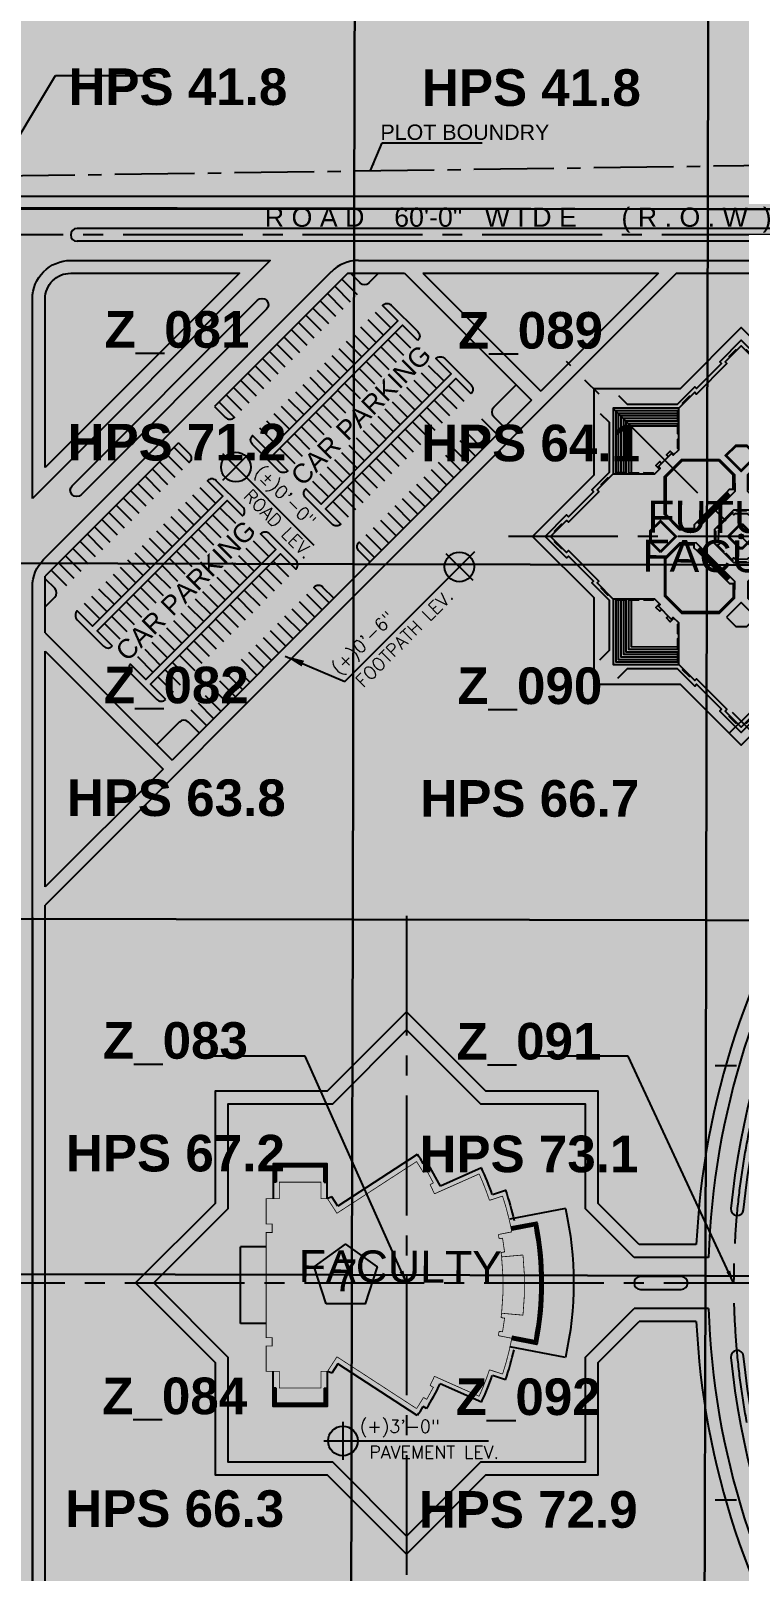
# Model space of a CAD drawing. Header units: inches. Extents: x -2144 to 56079, y -95222 to 39443.
# Drawn here: x 22667 to 29322, y 10994 to 25456 of the extents above; entities that cross this region are included whole.
import ezdxf
from ezdxf.enums import TextEntityAlignment as Align

# ---------------------------------------------------------------- set-up
doc = ezdxf.new("R2010")
doc.units = ezdxf.units.IN
doc.header["$LTSCALE"] = 250
doc.header["$MEASUREMENT"] = 0
doc.header["$PDMODE"] = 3
doc.linetypes.add('CENTER2', pattern=[1.125, 0.75, -0.125, 0.125, -0.125])
doc.layers.get('0').update_dxf_attribs({"color": 8, "linetype": 'CONTINUOUS', "true_color": 0x555555})
doc.layers.get('DEFPOINTS').update_dxf_attribs({"color": 8, "linetype": 'CONTINUOUS', "true_color": 0x555555})
for name, color, linetype, true_color in [('BOUNDARY', 8, 'CENTER2', 0x555555), ('BUILDING', 8, 'CONTINUOUS', 0x555555), ('GRID', 8, 'CENTER2', 0x555555), ('I D NUMBER', 8, 'CONTINUOUS', 0x555555), ('LEADER', 8, 'CONTINUOUS', 0x555555), ('LEVEL', 8, 'CONTINUOUS', 0x555555), ('PARKING', 8, 'CONTINUOUS', 0x555555), ('PATH', 8, 'CONTINUOUS', 0x555555), ('PLINTH', 8, 'CONTINUOUS', 0x555555), ('ROAD', 8, 'CONTINUOUS', 0x555555), ('STEP', 8, 'CONTINUOUS', 0x555555)]:
    doc.layers.add(name, color=color, linetype=linetype, true_color=true_color)
for name, color, linetype in [('CP08_HPS_HIGH', 30, 'Continuous'), ('CP08_HPS_MODERATE', 2, 'Continuous'), ('CP08_HPS_VERY_HIGH', 1, 'Continuous'), ('CP08_ZONE_LABELS', 7, 'Continuous')]:
    doc.layers.add(name, color=color, linetype=linetype)
doc.styles.add('ARIAL', font='arial.ttf')
doc.styles.add('ARIAL-B', font='arialbd.ttf')
doc.styles.add('ROMANS', font='romans.shx')
doc.dimstyles.new('SCALE-1800', dxfattribs={"dimtxt": 180, "dimasz": 72, "dimexe": 144, "dimexo": 36, "dimgap": 36, "dimtad": 1, "dimdec": 3, "dimlunit": 4, "dimtxsty": 'ROMANS', "dimblk1": 'DOT', "dimblk2": 'DOT', "dimsah": 1, "dimcen": 6, "dimdle": 36, "dimclrd": 256, "dimclre": 256, "dimclrt": 3, "dimazin": 3, "dimtfac": 0.56, "dimtdec": 3, "dimtmove": 2, "dimatfit": 3, "dimfxl": 36, "dimtzin": 13, "dimlwd": -1, "dimlwe": -1})

# ---------------------------------------------------------------- blocks, each defined once
blk = doc.blocks.new('FACILITY BUILDING')
at = {"layer": 'BUILDING', "color": 7}
for points in [[(-1266, 1204), (-1275, 1204), (-1275, 1114), (-1266, 1114)], [(-1204, 1266), (-1204, 1275), (-1114, 1275), (-1114, 1266)], [(-496, 1266), (-496, 1275), (-586, 1275), (-586, 1266)], [(-348, 1179), (-342, 1186), (-406, 1249), (-412, 1243)], [(-266, 1097), (-260, 1102), (-324, 1166), (-329, 1160)], [(266, 1097), (260, 1102), (324, 1166), (329, 1160)], [(348, 1179), (342, 1186), (406, 1249), (412, 1243)], [(496, 1266), (496, 1275), (586, 1275), (586, 1266)], [(1204, 1266), (1204, 1275), (1114, 1275), (1114, 1266)], [(1266, 1204), (1275, 1204), (1275, 1114), (1266, 1114)], [(-167, 998), (-162, 1004), (-225, 1068), (-231, 1062)], [(-96, 990), (-96, 1038), (-45, 1038), (-45, 1014)], [(96, 990), (96, 1038), (45, 1038), (45, 1014)], [(167, 998), (162, 1004), (225, 1068), (231, 1062)], [(-1266, 496), (-1275, 496), (-1275, 586), (-1266, 586)], [(1266, 496), (1275, 496), (1275, 586), (1266, 586)], [(-1243, 412), (-1249, 406), (-1186, 342), (-1179, 348)], [(-1160, 329), (-1167, 323), (-1103, 259), (-1097, 266)], [(1157, 326), (1164, 320), (1100, 256), (1094, 263)], [(1251, 420), (1258, 414), (1194, 350), (1188, 357)], [(-1062, 231), (-1068, 225), (-1004, 162), (-998, 167)], [(-207, 144), (-201, 137), (-137, 201), (-143, 207)], [(-103, 224), (-103, 215), (-14, 215), (-14, 224)], [(13, 224), (13, 215), (103, 215), (103, 224)], [(207, 144), (201, 137), (137, 201), (143, 207)], [(1062, 231), (1068, 225), (1004, 162), (998, 167)], [(-990, 96), (-1038, 96), (-1038, 45), (-1014, 45)], [(-224, 104), (-215, 104), (-215, 13), (-224, 13)], [(224, 104), (215, 104), (215, 13), (224, 13)], [(990, 96), (1038, 96), (1038, 45), (1014, 45)], [(-990, -96), (-1038, -96), (-1038, -45), (-1014, -45)], [(-224, -14), (-215, -14), (-215, -104), (-224, -104)], [(-207, -144), (-201, -137), (-137, -201), (-143, -207)], [(207, -144), (201, -137), (137, -201), (143, -207)], [(224, -14), (215, -14), (215, -104), (224, -104)], [(990, -96), (1038, -96), (1038, -45), (1014, -45)], [(-1160, -329), (-1167, -323), (-1103, -259), (-1097, -266)], [(-1062, -231), (-1068, -225), (-1004, -162), (-998, -167)], [(-103, -224), (-103, -215), (-14, -215), (-14, -224)], [(13, -224), (13, -215), (103, -215), (103, -224)], [(1062, -231), (1068, -225), (1004, -162), (998, -167)], [(1160, -329), (1167, -323), (1103, -259), (1097, -266)], [(-1249, -418), (-1255, -412), (-1186, -342), (-1179, -348)], [(1243, -412), (1249, -406), (1186, -342), (1179, -348)], [(-1266, -496), (-1275, -496), (-1275, -586), (-1266, -586)], [(1266, -496), (1275, -496), (1275, -586), (1266, -586)], [(-167, -998), (-162, -1004), (-225, -1068), (-231, -1062)], [(-96, -990), (-96, -1038), (-45, -1038), (-45, -1014)], [(96, -990), (96, -1038), (45, -1038), (45, -1014)], [(167, -998), (162, -1004), (225, -1068), (231, -1062)], [(-1266, -1204), (-1275, -1204), (-1275, -1114), (-1266, -1114)], [(-266, -1097), (-260, -1102), (-324, -1166), (-329, -1160)], [(266, -1097), (260, -1102), (324, -1166), (329, -1160)], [(1266, -1204), (1275, -1204), (1275, -1114), (1266, -1114)], [(-1204, -1266), (-1204, -1275), (-1114, -1275), (-1114, -1266)], [(-496, -1266), (-496, -1275), (-586, -1275), (-586, -1266)], [(-348, -1179), (-342, -1186), (-406, -1249), (-412, -1243)], [(348, -1179), (342, -1186), (406, -1249), (412, -1243)], [(496, -1266), (496, -1275), (586, -1275), (586, -1266)], [(1204, -1266), (1204, -1275), (1114, -1275), (1114, -1266)]]:
    blk.add_lwpolyline(points, dxfattribs=at)
at = {"layer": 'BUILDING'}
for points in [[(-1266, 1266), (-1053, 1266), (-1053, 1242), (-648, 1242), (-648, 1266), (-435, 1266), (-159, 990), (-87, 990), (-87, 1014), (87, 1014), (87, 990), (159, 990), (435, 1266), (648, 1266), (648, 1242), (1053, 1242), (1053, 1266), (1266, 1266), (1266, 1053), (1242, 1053), (1242, 648), (1266, 648), (1266, 435), (990, 159), (990, 87), (1014, 87), (1014, -87), (990, -87), (990, -159), (1266, -435), (1266, -648), (1242, -648), (1242, -1053), (1266, -1053), (1266, -1266), (1053, -1266), (1053, -1242), (648, -1242), (648, -1266), (435, -1266), (159, -990), (87, -990), (87, -1014), (-87, -1014), (-87, -990), (-159, -990), (-435, -1266), (-648, -1266), (-648, -1242), (-1053, -1242), (-1053, -1266), (-1266, -1266), (-1266, -1053), (-1242, -1053), (-1242, -648), (-1266, -648), (-1266, -435), (-990, -159), (-990, -87), (-1014, -87), (-1014, 87), (-990, 87), (-990, 159), (-1266, 435), (-1266, 648), (-1242, 648), (-1242, 1053), (-1266, 1053)], [(-366, 655), (-366, 454), (-255, 342), (255, 342), (366, 454), (366, 655), (113, 908), (-113, 908)], [(-655, 366), (-454, 366), (-342, 255), (-342, -255), (-454, -366), (-655, -366), (-908, -113), (-908, 113)], [(655, 366), (454, 366), (342, 255), (342, -255), (454, -366), (655, -366), (908, -113), (908, 113)], [(-366, -655), (-366, -454), (-255, -342), (255, -342), (366, -454), (366, -655), (113, -908), (-113, -908)]]:
    blk.add_lwpolyline(points, close=True, dxfattribs=at)
at = {"layer": 'BUILDING', "color": 3}
for points in [[(-634, 439), (-634, 561), (-561, 634), (-439, 634), (-439, 439)], [(634, 439), (634, 561), (561, 634), (439, 634), (439, 439)], [(-643, -430), (-643, -565), (-565, -643), (-430, -643), (-430, -430)], [(643, -430), (643, -565), (565, -643), (430, -643), (430, -430)], [(-634, -439), (-634, -561), (-561, -634), (-439, -634), (-439, -439)], [(634, -439), (634, -561), (561, -634), (439, -634), (439, -439)]]:
    blk.add_lwpolyline(points, close=True, dxfattribs=at)
at = {"layer": 'BUILDING', "color": 6}
blk.add_lwpolyline([(-127, 224), (127, 224), (224, 127), (224, -127), (127, -224), (-127, -224), (-224, -127), (-224, 127)], close=True, dxfattribs=at)
at = {"layer": 'BUILDING', "color": 9}
for points in [[(-73, 91), (73, 91), (92, 72), (92, -72), (73, -91), (-73, -91), (-92, -72), (-92, 72)], [(-69, 82), (69, 82), (83, 69), (83, -69), (69, -82), (-69, -82), (-83, -69), (-83, 69)], [(-14, 14), (-7, 14), (0, 21), (7, 14), (14, 14), (14, 7), (21, 0), (14, -7), (14, -14), (7, -14), (0, -21), (-7, -14), (-14, -14), (-14, -7), (-21, 0), (-14, 7)], [(-4, 4), (-2, 4), (0, 6), (2, 4), (4, 4), (4, 2), (6, 0), (4, -2), (4, -4), (2, -4), (0, -6), (-2, -4), (-4, -4), (-4, -2), (-6, 0), (-4, 2)]]:
    blk.add_lwpolyline(points, close=True, dxfattribs=at)
at = {"layer": 'DEFPOINTS'}
for p, q in [((-1228, 1381), (-1228, 1103)), ((1228, 1381), (1228, 1111)), ((-1381, 1228), (-1086, 1228)), ((1386, 1228), (1101, 1228))]:
    blk.add_line(p, q, dxfattribs=at)
for p in [(-1228, 1228), (1228, 1228), (0, 0)]:
    blk.add_point(p, dxfattribs=at)
at = {"layer": 'PLINTH'}
for points in [[(-1760, 120), (-1632, 120), (-1302, 450), (-1302, 684), (-1278, 684), (-1278, 1017), (-1302, 1017), (-1302, 1302), (-1017, 1302), (-1017, 1278), (-684, 1278), (-684, 1302), (-450, 1302), (-120, 1632), (-120, 1748)], [(1760, 120), (1632, 120), (1302, 450), (1302, 684), (1278, 684), (1278, 1017), (1302, 1017), (1302, 1302), (1017, 1302), (1017, 1278), (684, 1278), (684, 1302), (450, 1302), (120, 1632), (120, 1748)], [(260, 366), (353, 459), (353, 649), (108, 894), (-108, 894), (-353, 649), (-353, 459), (-260, 366)], [(-366, -260), (-459, -353), (-649, -353), (-894, -108), (-894, 108), (-649, 353), (-459, 353), (-366, 260)], [(366, 260), (459, 353), (649, 353), (894, 108), (894, -108), (649, -353), (459, -353), (366, -260)], [(-1760, -120), (-1632, -120), (-1302, -450), (-1302, -684), (-1278, -684), (-1278, -1017), (-1302, -1017), (-1302, -1302), (-1017, -1302), (-1017, -1278), (-684, -1278), (-684, -1302), (-450, -1302), (-120, -1632), (-120, -1748)], [(1760, -120), (1632, -120), (1302, -450), (1302, -684), (1278, -684), (1278, -1017), (1302, -1017), (1302, -1302), (1017, -1302), (1017, -1278), (684, -1278), (684, -1302), (450, -1302), (120, -1632), (120, -1748)], [(-260, -366), (-353, -459), (-353, -649), (-108, -894), (108, -894), (353, -649), (353, -459), (260, -366)]]:
    blk.add_lwpolyline(points, dxfattribs=at)
at = {"layer": 'STEP'}
for p, q in [((196, 390), (-197, 390)), ((196, 378), (-197, 378)), ((196, 366), (-197, 366)), ((196, 354), (-197, 354)), ((-390, -197), (-390, 196)), ((-378, -197), (-378, 196)), ((-366, -197), (-366, 196)), ((-354, -197), (-354, 196)), ((354, -197), (354, 196)), ((366, -197), (366, 196)), ((378, -197), (378, 196)), ((390, -197), (390, 196)), ((196, -354), (-197, -354)), ((196, -366), (-197, -366)), ((196, -378), (-197, -378)), ((196, -390), (-197, -390))]:
    blk.add_line(p, q, dxfattribs=at)
for points in [[(-435, 1266), (0, 1701), (435, 1266)], [(-418, 1249), (0, 1667), (418, 1249)], [(-395, 1238), (0, 1633), (395, 1238)], [(-378, 1221), (0, 1599), (378, 1221)], [(-361, 1204), (0, 1565), (361, 1204)], [(-344, 1187), (0, 1531), (344, 1187)], [(-333, 1164), (0, 1497), (333, 1164)], [(-311, 1153), (0, 1463), (311, 1153)], [(-1266, -435), (-1701, 0), (-1266, 435)], [(1266, -435), (1701, 0), (1266, 435)], [(-1255, -412), (-1667, 0), (-1249, 418)], [(-1238, -395), (-1633, 0), (-1238, 395)], [(-1221, -378), (-1599, 0), (-1221, 378)], [(-1204, -361), (-1565, 0), (-1204, 361)], [(-1187, -344), (-1531, 0), (-1187, 344)], [(-1164, -333), (-1497, 0), (-1164, 333)], [(-1154, -310), (-1463, 0), (-1154, 310)], [(-197, 342), (-197, 390), (-236, 390), (-269, 357)], [(196, 342), (196, 390), (236, 390), (269, 357)], [(1154, -310), (1463, 0), (1154, 310)], [(1164, -333), (1497, 0), (1164, 333)], [(1187, -344), (1531, 0), (1181, 350)], [(1204, -361), (1565, 0), (1204, 361)], [(1221, -378), (1599, 0), (1221, 378)], [(1238, -395), (1633, 0), (1238, 395)], [(1249, -418), (1667, 0), (1255, 412)], [(-342, 196), (-390, 196), (-390, 236), (-357, 269)], [(-95, 215), (-95, 191), (-113, 191), (-191, 114), (-191, 95), (-215, 95)], [(95, 215), (95, 191), (113, 191), (191, 114), (191, 95), (215, 95)], [(342, 196), (390, 196), (390, 236), (357, 269)], [(-95, -215), (-95, -191), (-113, -191), (-191, -114), (-191, -95), (-215, -95)], [(95, -215), (95, -191), (113, -191), (191, -114), (191, -95), (215, -95)], [(-342, -197), (-390, -197), (-390, -236), (-357, -269)], [(342, -197), (390, -197), (390, -236), (357, -269)], [(-197, -342), (-197, -390), (-236, -390), (-269, -357)], [(196, -342), (196, -390), (236, -390), (269, -357)], [(-311, -1153), (0, -1463), (311, -1153)], [(-435, -1266), (0, -1701), (435, -1266)], [(-418, -1249), (0, -1667), (418, -1249)], [(-395, -1238), (0, -1633), (395, -1238)], [(-378, -1221), (0, -1599), (378, -1221)], [(-361, -1204), (0, -1565), (361, -1204)], [(-344, -1187), (0, -1531), (344, -1187)], [(-333, -1164), (0, -1497), (333, -1164)]]:
    blk.add_lwpolyline(points, dxfattribs=at)
blk = doc.blocks.new('_DOT')
at = {"color": 0, "linetype": 'ByBlock'}
blk.add_line((-0.5, 0), (-1, 0), dxfattribs=at)
at = {"color": 0, "linetype": 'ByBlock', "const_width": 0.5}
blk.add_lwpolyline([(-0.25, 0, 1), (0.25, 0, 1)], format="xyb", close=True, dxfattribs=at)

msp = doc.modelspace()

# ---------------------------------------------------------------- hatches: boundary and pattern name
at = {"layer": 'CP08_HPS_HIGH', "transparency": 33554482}
h = msp.add_hatch(color=30, dxfattribs=at)
h.dxf.hatch_style = 1
h.paths.add_polyline_path([(22384, 23795), (22377, 20458), (25698, 20450), (25705, 23788), (22384, 23795)])
h = msp.add_hatch(color=30, dxfattribs=at)
h.dxf.hatch_style = 1
h.paths.add_polyline_path([(25705, 23788), (25698, 20450), (29019, 20443), (29027, 23780), (25705, 23788)])
h = msp.add_hatch(color=30, dxfattribs=at)
h.dxf.hatch_style = 1
h.paths.add_polyline_path([(29027, 23780), (29019, 20443), (32340, 20435), (32348, 23773), (29027, 23780)])
h = msp.add_hatch(color=30, dxfattribs=at)
h.dxf.hatch_style = 1
h.paths.add_polyline_path([(22377, 20458), (22369, 17120), (25691, 17113), (25698, 20450), (22377, 20458)])
h = msp.add_hatch(color=30, dxfattribs=at)
h.dxf.hatch_style = 1
h.paths.add_polyline_path([(25698, 20450), (25691, 17113), (29012, 17106), (29019, 20443), (25698, 20450)])
h = msp.add_hatch(color=30, dxfattribs=at)
h.dxf.hatch_style = 1
h.paths.add_polyline_path([(29019, 20443), (29012, 17106), (32333, 17098), (32340, 20435), (29019, 20443)])
h = msp.add_hatch(color=30, dxfattribs=at)
h.dxf.hatch_style = 1
h.paths.add_polyline_path([(22369, 17120), (22362, 13783), (25683, 13776), (25691, 17113), (22369, 17120)])
h = msp.add_hatch(color=30, dxfattribs=at)
h.dxf.hatch_style = 1
h.paths.add_polyline_path([(25691, 17113), (25683, 13776), (29004, 13768), (29012, 17106), (25691, 17113)])
h = msp.add_hatch(color=30, dxfattribs=at)
h.dxf.hatch_style = 1
h.paths.add_polyline_path([(22362, 13783), (22354, 10446), (25676, 10438), (25683, 13776), (22362, 13783)])
h = msp.add_hatch(color=30, dxfattribs=at)
h.dxf.hatch_style = 1
h.paths.add_polyline_path([(25683, 13776), (25676, 10438), (28997, 10431), (29004, 13768), (25683, 13776)])
at = {"layer": 'CP08_HPS_MODERATE', "transparency": 33554482}
h = msp.add_hatch(color=2, dxfattribs=at)
h.dxf.hatch_style = 1
h.paths.add_polyline_path([(22392, 27132), (22384, 23795), (25705, 23788), (25713, 27125), (22392, 27132)])
h = msp.add_hatch(color=2, dxfattribs=at)
h.dxf.hatch_style = 1
h.paths.add_polyline_path([(25713, 27125), (25705, 23788), (29027, 23780), (29034, 27117), (25713, 27125)])
h = msp.add_hatch(color=2, dxfattribs=at)
h.dxf.hatch_style = 1
h.paths.add_polyline_path([(29034, 27117), (29027, 23780), (32348, 23773), (32355, 27110), (29034, 27117)])
at = {"layer": 'CP08_HPS_VERY_HIGH', "transparency": 33554482}
h = msp.add_hatch(color=1, dxfattribs=at)
h.dxf.hatch_style = 1
h.paths.add_polyline_path([(29012, 17106), (29004, 13768), (32325, 13761), (32333, 17098), (29012, 17106)])
h = msp.add_hatch(color=1, dxfattribs=at)
h.dxf.hatch_style = 1
h.paths.add_polyline_path([(29004, 13768), (28997, 10431), (32318, 10424), (32325, 13761), (29004, 13768)])
at = {"layer": 'LEVEL', "true_color": 0x555555}
h = msp.add_hatch(color=256, dxfattribs=at)
h.paths.add_polyline_path([(24692, 21262, 0.414214), (24692, 21458), (24594, 21360)])
h.paths.add_polyline_path([(24594, 21360), (24496, 21458, 0.414214), (24496, 21262)])
h = msp.add_hatch(color=256, dxfattribs=at)
h.paths.add_polyline_path([(26595, 20325, -0.414214), (26595, 20521), (26693, 20423)])
h.paths.add_polyline_path([(26693, 20423), (26791, 20521, -0.414214), (26791, 20325)])
h = msp.add_hatch(color=256, dxfattribs=at)
h.paths.add_polyline_path([(25738, 12217, 0.414214), (25599, 12356), (25599, 12217)])
h.paths.add_polyline_path([(25599, 12217), (25461, 12217, 0.414214), (25599, 12079)])

# ---------------------------------------------------------------- linework, layer by layer
at = {"true_color": 0x555555}
for p, q in [((24878, 14041), (24638, 14041)), ((24638, 13321), (24638, 14041)), ((28919, 14060), (28383, 14060)), ((24878, 13321), (24638, 13321)), ((28919, 13340), (28383, 13340))]:
    msp.add_line(p, q, dxfattribs=at)
msp.add_arc((36350, 13700), 7440, 182.7735, 213.634, dxfattribs=at)
at = {"layer": 'BOUNDARY', "ltscale": 4, "true_color": 0x555555}
msp.add_line((22331, 24093), (39236, 24328), dxfattribs=at)
at = {"layer": 'BUILDING', "true_color": 0x555555, "const_width": 7.2}
for points in [[(25543, 13007), (25455, 12871), (25394, 12871), (25394, 12714), (25002, 12714), (25002, 12871), (24878, 12871), (24878, 13108), (24935, 13108), (24935, 13187), (24878, 13187), (24878, 14174), (24935, 14174), (24935, 14253), (24878, 14253), (24878, 14491), (25002, 14491), (25002, 14647), (25394, 14647), (25394, 14491), (25455, 14491), (25543, 14355), (26291, 14840), (26291, 14840, -0.013001), (26355, 14737), (26387, 14754), (26449, 14640), (26418, 14623, -0.010986), (26459, 14537), (26879, 14724, -0.026214), (26976, 14476), (27099, 14516, -0.032515), (27186, 14180), (27059, 14155, -0.017943), (27066, 14115), (27099, 14120), (27118, 13991), (27085, 13987, -0.013997), (27090, 13945, -0.051572), (27090, 13416), (27090, 13416), (27090, 13416, 0.000914), (27085, 13375), (27118, 13370), (27099, 13242), (27066, 13246, -0.003107), (27059, 13206), (27186, 13181, -0.032515), (27099, 12845), (26976, 12885, -0.02612), (26879, 12637), (26459, 12824, -0.008738), (26418, 12738), (26449, 12721), (26387, 12608), (26356, 12625), (26356, 12625, -0.01315), (26291, 12521), (25543, 13007)], [(27090, 13945), (27291, 13963, -0.051558), (27291, 13398), (27090, 13416)]]:
    msp.add_lwpolyline(points, format="xyb", dxfattribs=at)
at = {"layer": 'CP08_HPS_HIGH', "color": 30}
for points in [[(22384, 23795), (22377, 20458), (25698, 20450), (25705, 23788), (22384, 23795)], [(25705, 23788), (25698, 20450), (29019, 20443), (29027, 23780), (25705, 23788)], [(29027, 23780), (29019, 20443), (32340, 20435), (32348, 23773), (29027, 23780)], [(22377, 20458), (22369, 17120), (25691, 17113), (25698, 20450), (22377, 20458)], [(25698, 20450), (25691, 17113), (29012, 17106), (29019, 20443), (25698, 20450)], [(29019, 20443), (29012, 17106), (32333, 17098), (32340, 20435), (29019, 20443)], [(22369, 17120), (22362, 13783), (25683, 13776), (25691, 17113), (22369, 17120)], [(25691, 17113), (25683, 13776), (29004, 13768), (29012, 17106), (25691, 17113)], [(22362, 13783), (22354, 10446), (25676, 10438), (25683, 13776), (22362, 13783)], [(25683, 13776), (25676, 10438), (28997, 10431), (29004, 13768), (25683, 13776)]]:
    msp.add_lwpolyline(points, close=True, dxfattribs=at)
at = {"layer": 'CP08_HPS_MODERATE', "color": 2}
for points in [[(22392, 27132), (22384, 23795), (25705, 23788), (25713, 27125), (22392, 27132)], [(25713, 27125), (25705, 23788), (29027, 23780), (29034, 27117), (25713, 27125)], [(29034, 27117), (29027, 23780), (32348, 23773), (32355, 27110), (29034, 27117)]]:
    msp.add_lwpolyline(points, close=True, dxfattribs=at)
at = {"layer": 'CP08_HPS_VERY_HIGH', "color": 1}
for points in [[(29012, 17106), (29004, 13768), (32325, 13761), (32333, 17098), (29012, 17106)], [(29004, 13768), (28997, 10431), (32318, 10424), (32325, 13761), (29004, 13768)]]:
    msp.add_lwpolyline(points, close=True, dxfattribs=at)
at = {"layer": 'GRID', "ltscale": 6, "true_color": 0x555555}
for p, q in [((39846, 23540), (-1761, 23540)), ((43253, 6797), (27700, 22350)), ((31557, 20709), (27155, 20709)), ((26198, 17147), (26198, 10471)), ((34359, 15740), (29096, 15740)), ((-1762, 13700), (56079, 13700)), ((34359, 11660), (29096, 11660))]:
    msp.add_line(p, q, dxfattribs=at)
msp.add_arc((36350, 13700), 7080, 45, 315, dxfattribs=at)
at = {"layer": 'LEADER', "true_color": 0x555555}
msp.add_lwpolyline([(25441, 13503), (25328, 13851), (25624, 14066), (25920, 13851), (25807, 13503)], close=True, dxfattribs=at)
at = {"layer": 'LEVEL', "true_color": 0x555555}
for p, q in [((24720, 21486), (24468, 21234)), ((24468, 21486), (25326, 20628)), ((26567, 20549), (26819, 20297)), ((25599, 12396), (25599, 12039)), ((25421, 12217), (26966, 12217))]:
    msp.add_line(p, q, dxfattribs=at)
for centre in [(24594, 21360), (26693, 20423), (25599, 12217)]:
    msp.add_circle(centre, 139, dxfattribs=at)
at = {"layer": 'PARKING', "true_color": 0x555555}
for p, q in [((25522, 23057), (25666, 22912)), ((25590, 23125), (25734, 22980)), ((25318, 22853), (25463, 22709)), ((25386, 22921), (25531, 22777)), ((25454, 22989), (25598, 22844)), ((25183, 22717), (25327, 22573)), ((25250, 22785), (25395, 22641)), ((25980, 22598), (25836, 22743)), ((26048, 22666), (25904, 22811)), ((25047, 22581), (25191, 22437)), ((25115, 22649), (25259, 22505)), ((25844, 22463), (25700, 22607)), ((25912, 22531), (25768, 22675)), ((26091, 22624), (26235, 22480)), ((24911, 22446), (25055, 22301)), ((24979, 22514), (25123, 22369)), ((25709, 22327), (25564, 22471)), ((25777, 22395), (25632, 22539)), ((25887, 22420), (26031, 22276)), ((25955, 22488), (26099, 22344)), ((26023, 22556), (26167, 22412)), ((24775, 22310), (24920, 22166)), ((24843, 22378), (24987, 22234)), ((25573, 22191), (25429, 22335)), ((25641, 22259), (25497, 22403)), ((25751, 22284), (25895, 22140)), ((25819, 22352), (25963, 22208)), ((26549, 22166), (26404, 22310)), ((24640, 22174), (24784, 22030)), ((24707, 22242), (24852, 22098)), ((25369, 21987), (25225, 22132)), ((25437, 22055), (25293, 22200)), ((25505, 22123), (25361, 22267)), ((25615, 22149), (25760, 22004)), ((25683, 22217), (25827, 22072)), ((26413, 22030), (26269, 22174)), ((26481, 22098), (26337, 22242)), ((24504, 22038), (24648, 21894)), ((24572, 22106), (24716, 21962)), ((25234, 21852), (25089, 21996)), ((25301, 21920), (25157, 22064)), ((25480, 22013), (25624, 21869)), ((25547, 22081), (25692, 21937)), ((26277, 21894), (26133, 22038)), ((26345, 21962), (26201, 22106)), ((26455, 21987), (26600, 21843)), ((26523, 22055), (26668, 21911)), ((26591, 22123), (26735, 21979)), ((25098, 21716), (24954, 21860)), ((25166, 21784), (25021, 21928)), ((25344, 21877), (25488, 21733)), ((25412, 21945), (25556, 21801)), ((26141, 21758), (25997, 21903)), ((26209, 21826), (26065, 21971)), ((26320, 21852), (26464, 21707)), ((26388, 21920), (26532, 21775)), ((24962, 21580), (24818, 21724)), ((25030, 21648), (24886, 21792)), ((25208, 21741), (25352, 21597)), ((25276, 21809), (25420, 21665)), ((25938, 21555), (25794, 21699)), ((26006, 21623), (25861, 21767)), ((26074, 21690), (25929, 21835)), ((26184, 21716), (26328, 21572)), ((26252, 21784), (26396, 21640)), ((26981, 21597), (26837, 21741)), ((27049, 21665), (26905, 21809)), ((25072, 21606), (25217, 21461)), ((25140, 21674), (25284, 21529)), ((25802, 21419), (25658, 21563)), ((25870, 21487), (25726, 21631)), ((26048, 21580), (26192, 21436)), ((26116, 21648), (26260, 21504)), ((26846, 21461), (26701, 21606)), ((26914, 21529), (26769, 21674)), ((23876, 21410), (24020, 21266)), ((23944, 21478), (24088, 21334)), ((25004, 21538), (25149, 21394)), ((25666, 21283), (25522, 21427)), ((25734, 21351), (25590, 21495)), ((25912, 21444), (26057, 21300)), ((25980, 21512), (26124, 21368)), ((26710, 21326), (26566, 21470)), ((26778, 21394), (26634, 21538)), ((23740, 21275), (23884, 21130)), ((23808, 21343), (23952, 21198)), ((25531, 21147), (25386, 21292)), ((25598, 21215), (25454, 21360)), ((25777, 21309), (25921, 21164)), ((25844, 21377), (25989, 21232)), ((26506, 21122), (26362, 21266)), ((26574, 21190), (26430, 21334)), ((26642, 21258), (26498, 21402)), ((23604, 21139), (23749, 20995)), ((23672, 21207), (23816, 21063)), ((24402, 21020), (24258, 21164)), ((25463, 21080), (25318, 21224)), ((25641, 21173), (25785, 21029)), ((25709, 21241), (25853, 21097)), ((26371, 20986), (26226, 21130)), ((26438, 21054), (26294, 21198)), ((23469, 21003), (23613, 20859)), ((23536, 21071), (23681, 20927)), ((24266, 20884), (24122, 21029)), ((24334, 20952), (24190, 21097)), ((24444, 20978), (24589, 20833)), ((25505, 21037), (25649, 20893)), ((25573, 21105), (25717, 20961)), ((26235, 20850), (26091, 20995)), ((26303, 20918), (26158, 21063)), ((23333, 20867), (23477, 20723)), ((23401, 20935), (23545, 20791)), ((24063, 20681), (23918, 20825)), ((24130, 20749), (23986, 20893)), ((24198, 20817), (24054, 20961)), ((24309, 20842), (24453, 20698)), ((24377, 20910), (24521, 20766)), ((26099, 20715), (25955, 20859)), ((26167, 20783), (26023, 20927)), ((23197, 20732), (23341, 20587)), ((23265, 20800), (23409, 20655)), ((23927, 20545), (23783, 20689)), ((23995, 20613), (23850, 20757)), ((24173, 20706), (24317, 20562)), ((24241, 20774), (24385, 20630)), ((25963, 20579), (25819, 20723)), ((26031, 20647), (25887, 20791)), ((23061, 20596), (23206, 20452)), ((23129, 20664), (23273, 20520)), ((23791, 20409), (23647, 20553)), ((23859, 20477), (23715, 20621)), ((24037, 20570), (24181, 20426)), ((24105, 20638), (24249, 20494)), ((24835, 20452), (24690, 20596)), ((24903, 20520), (24758, 20664)), ((22858, 20392), (23002, 20248)), ((22926, 20460), (23070, 20316)), ((22993, 20528), (23138, 20384)), ((23655, 20273), (23511, 20418)), ((23723, 20341), (23579, 20486)), ((23901, 20435), (24046, 20290)), ((23969, 20503), (24113, 20358)), ((24631, 20248), (24487, 20392)), ((24699, 20316), (24555, 20460)), ((24767, 20384), (24623, 20528)), ((24877, 20409), (25021, 20265)), ((24945, 20477), (25089, 20333)), ((23519, 20138), (23375, 20282)), ((23587, 20206), (23443, 20350)), ((23766, 20299), (23910, 20155)), ((23833, 20367), (23978, 20223)), ((24495, 20112), (24351, 20256)), ((24563, 20180), (24419, 20324)), ((24741, 20273), (24886, 20129)), ((24809, 20341), (24954, 20197)), ((23384, 20002), (23239, 20146)), ((23452, 20070), (23307, 20214)), ((23630, 20163), (23774, 20019)), ((23698, 20231), (23842, 20087)), ((24360, 19976), (24215, 20121)), ((24427, 20044), (24283, 20189)), ((24606, 20138), (24750, 19993)), ((24673, 20206), (24818, 20061)), ((25403, 20019), (25259, 20163)), ((23316, 19934), (23172, 20078)), ((23426, 19959), (23570, 19815)), ((23494, 20027), (23638, 19883)), ((23562, 20095), (23706, 19951)), ((24224, 19841), (24080, 19985)), ((24292, 19909), (24147, 20053)), ((24470, 20002), (24614, 19858)), ((24538, 20070), (24682, 19926)), ((25200, 19815), (25055, 19959)), ((25267, 19883), (25123, 20027)), ((25335, 19951), (25191, 20095)), ((23358, 19892), (23503, 19747)), ((24088, 19705), (23944, 19849)), ((24156, 19773), (24012, 19917)), ((24334, 19866), (24478, 19722)), ((24402, 19934), (24546, 19790)), ((25064, 19679), (24920, 19824)), ((25132, 19747), (24987, 19892)), ((23952, 19569), (23808, 19713)), ((24020, 19637), (23876, 19781)), ((24198, 19730), (24343, 19586)), ((24266, 19798), (24410, 19654)), ((24928, 19544), (24784, 19688)), ((24996, 19612), (24852, 19756)), ((23816, 19433), (23672, 19578)), ((23884, 19501), (23740, 19646)), ((23995, 19527), (24139, 19382)), ((24063, 19595), (24207, 19450)), ((24130, 19663), (24275, 19518)), ((24792, 19408), (24648, 19552)), ((24860, 19476), (24716, 19620)), ((23859, 19391), (24003, 19247)), ((23927, 19459), (24071, 19315)), ((24657, 19272), (24512, 19416)), ((24724, 19340), (24580, 19484)), ((24521, 19136), (24377, 19281)), ((24589, 19204), (24444, 19349)), ((24385, 19001), (24241, 19145)), ((24453, 19069), (24309, 19213)), ((24317, 18933), (24173, 19077))]:
    msp.add_line(p, q, dxfattribs=at)
at = {"layer": 'PATH', "true_color": 0x555555}
for p, q in [((39371, 23900), (22336, 23900)), ((28734, 23180), (22802, 17248)), ((25646, 23180), (24393, 21928)), ((25646, 23180), (26179, 23180)), ((25646, 23180), (26009, 23180)), ((25670, 23180), (25760, 23091)), ((25844, 23091), (25934, 23180)), ((26179, 23180), (27372, 21987)), ((26349, 23180), (27457, 22072)), ((26349, 23180), (28565, 23180)), ((28565, 23180), (27457, 22072)), ((28734, 23180), (35750, 23180)), ((27015, 21920), (27228, 22132)), ((27372, 21987), (23995, 18610)), ((27117, 21733), (27015, 21835)), ((24054, 21589), (22802, 20336)), ((22802, 19803), (22802, 20336)), ((22802, 20312), (22892, 20223)), ((22892, 20138), (22802, 20048)), ((22802, 19803), (23995, 18610)), ((22802, 17418), (22802, 19633)), ((22802, 19633), (23910, 18525)), ((24063, 18967), (23850, 18755)), ((24249, 18865), (24147, 18967)), ((23910, 18525), (22802, 17418)), ((22802, 9640), (22802, 17248))]:
    msp.add_line(p, q, dxfattribs=at)
msp.add_lwpolyline([(22802, 21355), (22802, 22940, -0.414214), (23042, 23180), (24627, 23180)], format="xyb", close=True, dxfattribs=at)
for points in [[(26303, 22548), (26158, 22692), (24937, 21470), (25081, 21326, -0.414214), (24996, 21326), (24750, 21572, -0.414214), (24750, 21657), (24894, 21512), (26116, 22734), (25972, 22878, -0.414214), (26057, 22878), (26303, 22632, -0.414214), (26303, 22548, 0.414214)], [(26803, 22047), (26659, 22191), (25437, 20969), (25581, 20825, -0.414214), (25497, 20825), (25250, 21071, -0.414214), (25250, 21156), (25395, 21012), (26617, 22234), (26472, 22378, -0.414214), (26557, 22378), (26803, 22132, -0.414214), (26803, 22047, 0.414214)], [(24393, 21928), (24495, 21826, 0.414214), (24580, 21826), (24436, 21971)], [(24054, 21589), (24156, 21487, -0.414214), (24156, 21402), (24012, 21546)], [(23435, 19679), (23290, 19824), (24512, 21046), (24657, 20901, 0.414214), (24657, 20986), (24410, 21232, 0.414214), (24326, 21232), (24470, 21088), (23248, 19866), (23104, 20010, 0.414214), (23104, 19926), (23350, 19679, 0.414214), (23435, 19679, -0.414214)], [(23935, 19179), (23791, 19323), (25013, 20545), (25157, 20401, 0.414214), (25157, 20486), (24911, 20732, 0.414214), (24826, 20732), (24970, 20587), (23749, 19366), (23604, 19510, 0.414214), (23604, 19425), (23850, 19179, 0.414214), (23935, 19179, -0.414214)], [(25853, 20469), (25751, 20570, -0.414214), (25751, 20655), (25895, 20511)], [(25514, 20129), (25412, 20231, 0.414214), (25327, 20231), (25471, 20087)]]:
    msp.add_lwpolyline(points, format="xyb", dxfattribs=at)
msp.add_lwpolyline([(30727, 19323), (30727, 20135), (31301, 20709), (30727, 21283), (30727, 22095), (29915, 22095), (29341, 22669), (28767, 22095), (27955, 22095), (27955, 21283), (27381, 20709), (27955, 20135), (27955, 19323), (28767, 19323), (29341, 18749), (29915, 19323)], close=True, dxfattribs=at)
msp.add_lwpolyline([(28383, 14060), (27998, 14446), (27998, 15500), (26943, 15500), (26198, 16246), (25452, 15500), (24398, 15500), (24398, 14446), (23652, 13700), (24398, 12955), (24398, 11900), (25452, 11900), (26198, 11155), (26943, 11900), (27998, 11900), (27998, 12955), (28383, 13340)], dxfattribs=at)
for centre, radius, start, end in [((25802, 23133), 60, 225, 315), ((27058, 21877), 60, 135, 225), ((22849, 20180), 60, 315, 45), ((24105, 18924), 60, 45, 135), ((36350, 13700), 7440, 146.366, 177.2265)]:
    msp.add_arc(centre, radius, start, end, dxfattribs=at)
at = {"layer": 'PLINTH', "true_color": 0x555555}
for p, q in [((26298, 14905), (25552, 14420)), ((26404, 14812), (26371, 14794)), ((26515, 14609), (26404, 14812)), ((26901, 14781), (26515, 14609)), ((25495, 14508), (25456, 14493)), ((25552, 14420), (25495, 14508)), ((27689, 14400), (27168, 14299)), ((27689, 13001), (27168, 13102)), ((25552, 12941), (25495, 12853)), ((26298, 12456), (25552, 12941)), ((25495, 12853), (25456, 12868)), ((26901, 12580), (26512, 12753)), ((27126, 12790), (27003, 12830)), ((26385, 12522), (26354, 12539))]:
    msp.add_line(p, q, dxfattribs=at)
for points in [[(27003, 14531), (27126, 14571, -0.027234), (27208, 14287, -0.027234)], [(27689, 14400, -0.110483), (27689, 13001)], [(27126, 12790, 0.027234), (27208, 13074, 0.027234)]]:
    msp.add_lwpolyline(points, format="xyb", dxfattribs=at)
for centre, radius, start, end in [((24560, 13682), 2126, 31.5588, 35.1349), ((24561, 13681), 2585, 19.1968, 25.1968), ((24560, 13680), 2161, 327.6275, 334.6119), ((24561, 13681), 2585, 334.8032, 340.8032), ((24560, 13680), 2126, 324.8651, 327.5666)]:
    msp.add_arc(centre, radius, start, end, dxfattribs=at)
at = {"layer": 'ROAD', "true_color": 0x555555}
for p, q in [((39375, 23780), (19994, 23780)), ((32930, 23600), (23102, 23600)), ((32930, 23480), (23102, 23480)), ((25745, 23300), (35750, 23300)), ((22682, 17132), (22682, 7508)), ((29034, 13940), (28334, 13940)), ((29034, 13460), (28334, 13460))]:
    msp.add_line(p, q, dxfattribs=at)
for points in [[(22682, 21065), (22682, 22940, -0.414214), (23042, 23300), (24917, 23300)], [(23056, 21185), (24797, 22926, -1), (24882, 22841), (23141, 21100, -1)], [(35649, 20685, 1), (35637, 20805, 0.357352), (29244, 14398, 1), (29363, 14387, -0.357352)], [(28778, 13640, 1), (28778, 13760), (28394, 13760, 1), (28394, 13640)], [(35649, 6715, -0.357352), (29363, 13014, 1), (29244, 13002, 0.357352), (35637, 6596, 1)]]:
    msp.add_lwpolyline(points, format="xyb", close=True, dxfattribs=at)
msp.add_lwpolyline([(22682, 10269), (22682, 20237, -0.198912), (22787, 20492), (25491, 23195)], format="xyb", dxfattribs=at)
msp.add_lwpolyline([(28334, 13940), (27878, 14396), (27878, 15380), (26894, 15380), (26198, 16076), (25502, 15380), (24518, 15380), (24518, 14396), (23822, 13700), (24518, 13004), (24518, 12020), (25502, 12020), (26198, 11324), (26894, 12020), (27878, 12020), (27878, 13004), (28334, 13460)], dxfattribs=at)
for centre, radius, start, end in [((23102, 23540), 60, 90, 270), ((25745, 22940), 360, 90, 135), ((36350, 13700), 7320, 146.8318, 178.1211), ((36350, 13700), 7320, 181.8789, 213.1682)]:
    msp.add_arc(centre, radius, start, end, dxfattribs=at)
at = {"layer": 'STEP', "true_color": 0x555555}
for p, q in [((24973, 14647), (24944, 14647)), ((25423, 14647), (25452, 14647)), ((24973, 12714), (24944, 12714)), ((25423, 12714), (25452, 12714))]:
    msp.add_line(p, q, dxfattribs=at)
at = {"layer": 'STEP', "ltscale": 0.5, "true_color": 0x555555}
for points in [[(25452, 14493), (25452, 14820), (24944, 14820), (24944, 14493)], [(25438, 14647), (25438, 14806), (24959, 14806), (24959, 14647)], [(25423, 14647), (25423, 14791), (24973, 14791), (24973, 14647)], [(25452, 12868), (25452, 12541), (24944, 12541), (24944, 12868)], [(25438, 12714), (25438, 12556), (24959, 12556), (24959, 12714)], [(25423, 12714), (25423, 12570), (24973, 12570), (24973, 12714)]]:
    msp.add_lwpolyline(points, dxfattribs=at)
at = {"layer": 'STEP', "true_color": 0x555555}
for points in [[(27183, 14226), (27421, 14272, -0.099404), (27421, 13124), (27183, 13170)], [(27186, 14212), (27410, 14256, -0.096915), (27410, 13141), (27186, 13184)], [(27189, 14198), (27398, 14239, -0.094402), (27398, 13158), (27189, 13199)]]:
    msp.add_lwpolyline(points, format="xyb", dxfattribs=at)

# ---------------------------------------------------------------- block references
at = {"layer": 'DEFPOINTS', "true_color": 0x555555, "rotation": 224.9999999994669}
msp.add_blockref('FACILITY BUILDING', (29341, 20709), dxfattribs=at)

# ---------------------------------------------------------------- texts
at = {"layer": 'CP08_ZONE_LABELS', "color": 7, "style": 'ARIAL-B'}
for s, p in [('HPS 41.8', (24049, 24931)), ('HPS 41.8', (27370, 24923)), ('Z_081', (24041, 22652)), ('Z_089', (27362, 22644)), ('HPS 71.2', (24041, 21594)), ('HPS 64.1', (27362, 21586)), ('Z_082', (24034, 19314)), ('Z_090', (27355, 19307)), ('HPS 63.8', (24034, 18256)), ('HPS 66.7', (27355, 18249)), ('Z_083', (24026, 15977)), ('Z_091', (27347, 15970)), ('HPS 67.2', (24026, 14919)), ('HPS 73.1', (27347, 14912)), ('Z_084', (24019, 12640)), ('Z_092', (27340, 12632)), ('HPS 66.3', (24019, 11582)), ('HPS 72.9', (27340, 11574))]:
    msp.add_text(s, height=343.9, dxfattribs=at).set_placement(p, align=Align.MIDDLE_CENTER)
at = {"layer": 'LEADER', "color": 2, "true_color": 0x555555, "style": 'ARIAL'}
msp.add_text('PLOT BOUNDRY', height=144, dxfattribs=at).set_placement((26745, 24432), align=Align.CENTER)
at = {"layer": 'LEADER', "true_color": 0x555555, "style": 'ARIAL'}
msp.add_text('R O A D    60\'-0"   W I D E      ( R . O . W  )', height=180, dxfattribs=at).set_placement((27246, 23616), align=Align.CENTER)
for p in [(25832, 21784), (24186, 20138)]:
    msp.add_text('CAR PARKING', height=180, rotation=45, dxfattribs=at).set_placement(p, align=Align.CENTER)
at = {"layer": 'LEADER', "color": 6, "true_color": 0x555555, "style": 'ARIAL'}
for s, p in [('FUTURE', (29307, 20741)), ('FACULTY', (29366, 20373)), ('FACULTY', (26138, 13704))]:
    msp.add_text(s, height=300, rotation=359.6647, dxfattribs=at).set_placement(p, align=Align.CENTER)
msp.add_text('7', height=300, rotation=359.6647, dxfattribs=at).set_placement((25501, 13622))
at = {"layer": 'LEVEL', "color": 2, "true_color": 0x555555, "style": 'ROMANS'}
for s, rotation, p in [('(%%P)0\'-0"', 315, (24802, 21345)), ('(+)0\'-6"', 45, (25522, 19445))]:
    msp.add_text(s, height=120, rotation=rotation, dxfattribs=at).set_placement(p, align=Align.MIDDLE_LEFT)
for s, rotation, p in [('ROAD LEV.', 315, (24993, 20826)), ('FOOTPATH LEV.', 45, (26176, 19752))]:
    msp.add_text(s, height=120, rotation=rotation, dxfattribs=at).set_placement(p, align=Align.MIDDLE)
msp.add_text('(+)3\'-0"', height=120, dxfattribs=at).set_placement((25757, 12354), align=Align.MIDDLE_LEFT)
msp.add_text('PAVEMENT LEV.', height=120, dxfattribs=at).set_placement((26456, 12111), align=Align.MIDDLE)

# ---------------------------------------------------------------- leaders
at = {"layer": 'I D NUMBER', "true_color": 0x555555, "annotation_type": 0, "has_hookline": 1, "hookline_direction": 1}
msp.add_leader([(22331, 24093), (22898, 25035), (23838, 25035)], dimstyle='SCALE-1800', override={"dimasz": 120, "dimgap": 36, "dimtad": 0}, dxfattribs=at)
at = {"layer": 'I D NUMBER', "true_color": 0x555555, "annotation_type": 0, "has_hookline": 1, "hookline_direction": 1, "horizontal_direction": (-1, 0, 0)}
for points in [[(26198, 13700), (25246, 15831), (24306, 15831)], [(29270, 13700), (28280, 15831), (27340, 15831)]]:
    msp.add_leader(points, dimstyle='SCALE-1800', override={"dimasz": 120, "dimgap": 36, "dimtad": 0}, dxfattribs=at)
at = {"layer": 'LEADER', "true_color": 0x555555, "annotation_type": 0, "has_hookline": 1, "hookline_direction": 1}
msp.add_leader([(25858, 24143), (25967, 24405), (26907, 24405)], dimstyle='SCALE-1800', override={"dimgap": 36, "dimtad": 0}, dxfattribs=at)
at = {"layer": 'LEVEL', "true_color": 0x555555, "annotation_type": 0, "has_hookline": 1, "hookline_direction": 1, "horizontal_direction": (0.707107, 0.707107, 0)}
msp.add_leader([(25057, 19586), (25617, 19347), (26839, 20569)], dimstyle='SCALE-1800', override={"dimasz": 180, "dimgap": 36, "dimtad": 0}, dxfattribs=at)

doc.saveas('drawing.dxf')
